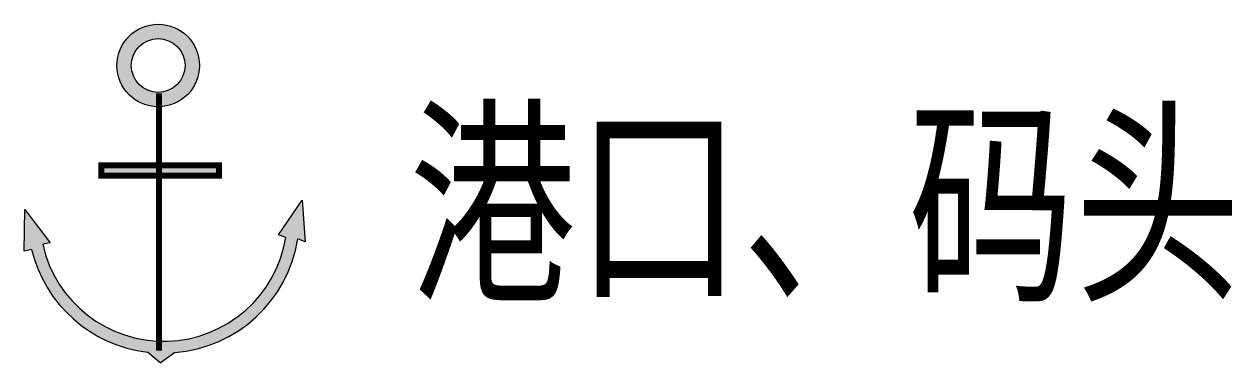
# Model space of a CAD drawing. Header units: millimetres. Extents: x -2.9 to 23.1, y 0 to 7.3.
import ezdxf

# ---------------------------------------------------------------- set-up
doc = ezdxf.new("R2010")
doc.units = ezdxf.units.MM
doc.linetypes.add('CONTINOUS', pattern=[0])
doc.layers.add('设施图块', color=7, linetype='Continuous')
doc.styles.add('设施块标注', font='SIMFANG.TTF', dxfattribs={"width": 0.75})

msp = doc.modelspace()

# ---------------------------------------------------------------- hatches: boundary and pattern name
at = {"layer": '设施图块', "linetype": 'CONTINOUS'}
h = msp.add_hatch(color=1, dxfattribs=at)
edge = h.paths.add_edge_path()
edge.add_arc((-0.04005338074057363, 6.401482429904718), 0.8889676652137974, 0, 360)
edge = h.paths.add_edge_path(flags=16)
edge.add_arc((-0.04005338074057363, 6.401482429904718), 0.5789907532753579, 0, 360)
h = msp.add_hatch(color=1, dxfattribs=at)
h.paths.add_polyline_path([(-1.267294954246609, 4.028394352466421), (1.266680672561051, 4.028394352466421), (1.266680672561051, 4.252784357067867), (-1.267294954246609, 4.252784357067867)])
edge = h.paths.add_edge_path()
edge.add_line((3.124496916017961, 2.601411731116968), (2.965435734498897, 2.66643090359139))
edge.add_arc((0.0845727980195079, 3.128564121627278), 2.917694015833846, 274.46939847626595, 350.8865482972096, ccw=False)
edge.add_line((0.3119388706982136, 0.219742532219243), (0, 0))
edge.add_line((0, 0), (-0.2734217500546947, 0.2318421982745349))
edge.add_arc((0.0650237127993023, 3.124724242010416), 2.912612547235943, 193.5851881049177, 263.3271582373312, ccw=False)
edge.add_line((-2.766099050451885, 2.440578241621552), (-2.92607675724139, 2.40165577746302))
edge.add_line((-2.92607675724139, 2.40165577746302), (-2.911915074524586, 3.302645428753749))
edge.add_line((-2.911915074524586, 3.302645428753749), (-2.364291270685499, 2.585628272110625))
edge.add_line((-2.364291270685499, 2.585628272110625), (-2.527335663849954, 2.554121906247019))
edge.add_arc((0.0766821997531224, 3.131905735081091), 2.667347593974506, 192.5102123126925, 350.6779098070777)
edge.add_line((2.708803033630829, 2.69983733436311), (2.553598198006512, 2.754785345106939))
edge.add_line((2.553598198006512, 2.754785345106939), (3.058407615506439, 3.501210396269016))
edge.add_line((3.058407615506439, 3.501210396269016), (3.124496916017961, 2.601411731116968))
edge = h.paths.add_edge_path()
edge.add_line((-0.02150400886603165, 5.799676216131047), (-0.02150400886603165, 0.2595277497421193))

# ---------------------------------------------------------------- linework, layer by layer
at = {"layer": '设施图块', "color": 1, "linetype": 'CONTINOUS'}
for p, q in [((2.553598198006512, 2.754785345106939), (3.058407615506439, 3.501210396269016)), ((3.058407615506439, 3.501210396269016), (3.124496916017961, 2.601411731116968)), ((-2.92607675724139, 2.40165577746302), (-2.911915074524586, 3.302645428753749)), ((-2.911915074524586, 3.302645428753749), (-2.364291270685499, 2.585628272110625)), ((2.708803033630829, 2.69983733436311), (2.553598198006512, 2.754785345106939)), ((3.124496916017961, 2.601411731116968), (2.965435734498897, 2.66643090359139)), ((-2.766099050451885, 2.440578241621552), (-2.92607675724139, 2.40165577746302)), ((-2.364291270685499, 2.585628272110625), (-2.527335663849954, 2.554121906247019))]:
    msp.add_line(p, q, dxfattribs=at)
at = {"layer": '设施图块', "color": 220, "linetype": 'CONTINOUS'}
for q in [(-0.2734217500546947, 0.2318421982745349), (0.3119388706982136, 0.219742532219243)]:
    msp.add_line((0, 0), q, dxfattribs=at)
at = {"layer": '设施图块', "color": 1, "linetype": 'CONTINOUS', "const_width": 0.1291570466410165}
msp.add_lwpolyline([(-0.02150400886603165, 5.799676216131047), (-0.02150400886603165, 0.2595277497421193)], dxfattribs=at)
msp.add_lwpolyline([(-1.267294954246609, 4.028394352466421), (1.266680672561051, 4.028394352466421), (1.266680672561051, 4.252784357067867), (-1.267294954246609, 4.252784357067867)], close=True, dxfattribs=at)
at = {"layer": '设施图块', "color": 1, "linetype": 'CONTINOUS'}
for radius in [0.8889676652137974, 0.5789907532753579]:
    msp.add_circle((-0.04005338074057363, 6.401482429904718), radius, dxfattribs=at)
for centre, radius, start, end in [((0.0766821997531224, 3.131905735081091), 2.667347593974506, 192.5102123126925, 350.6779098070777), ((0.0845727980195079, 3.128564121627278), 2.917694015833846, 274.469398476266, 350.8865482972096), ((0.0650237127993023, 3.124724242010416), 2.912612547235943, 193.5851881049177, 263.3271582373312)]:
    msp.add_arc(centre, radius, start, end, dxfattribs=at)

# ---------------------------------------------------------------- texts
at = {"layer": '设施图块', "style": '设施块标注', "width": 0.75}
msp.add_attdef('港口、码头', (5.366747172287432, 1.681058876700263), '港口、码头', height=3.5, dxfattribs=at)

doc.saveas('drawing.dxf')
